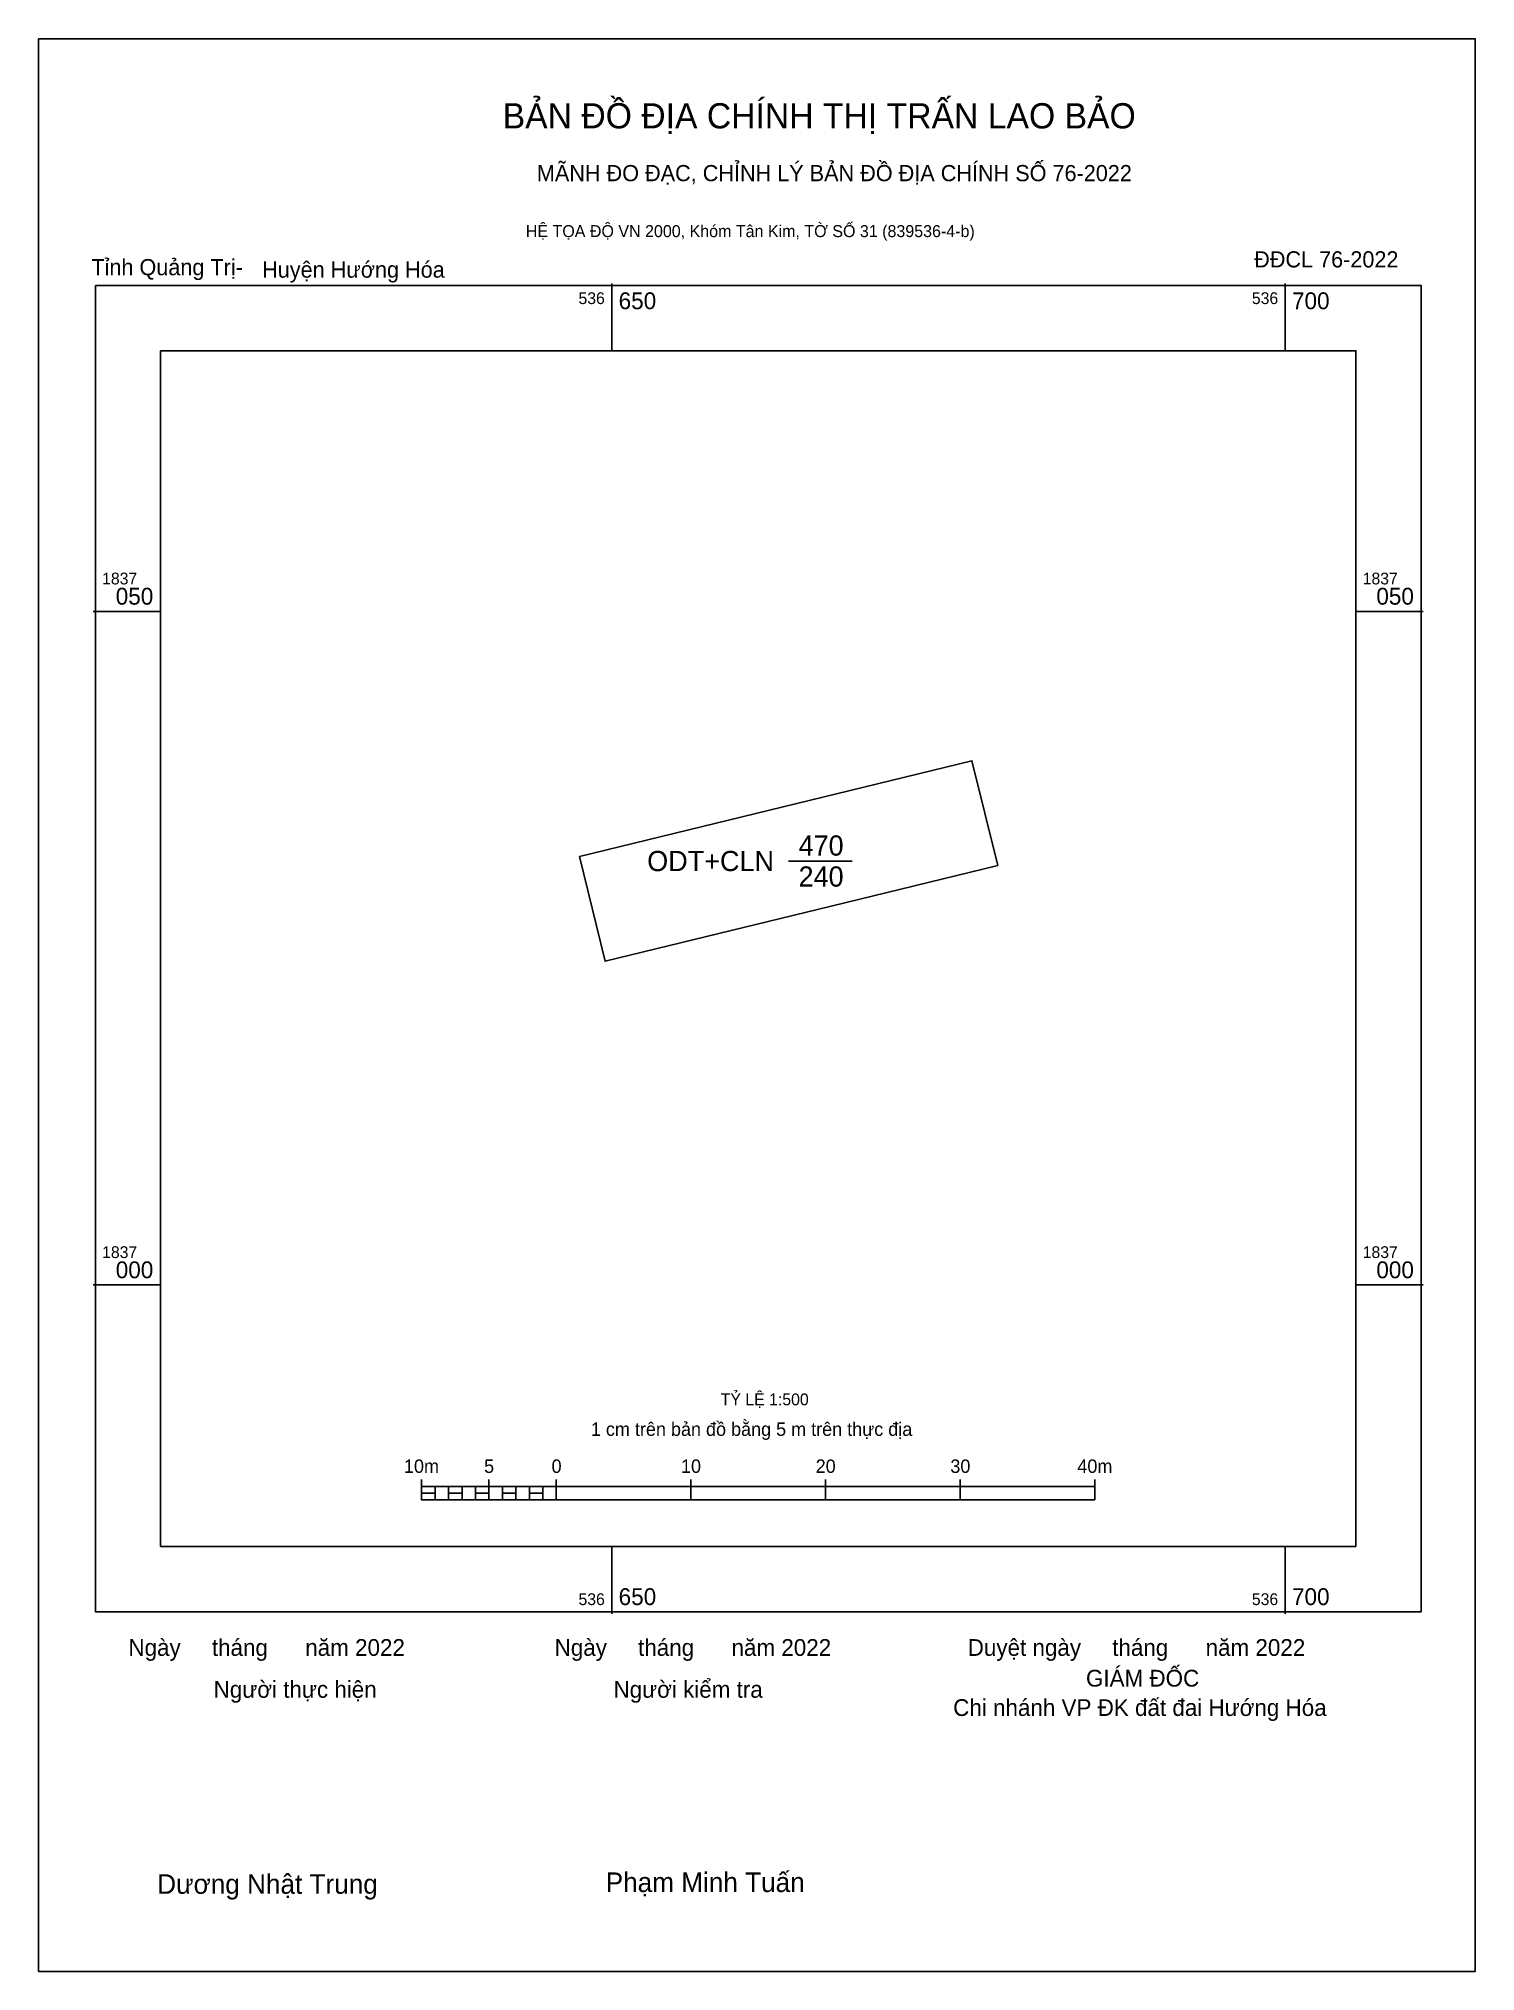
# Model space of a CAD drawing. Extents: x 536607 to 536714, y 1836949 to 1837093.
import ezdxf

# ---------------------------------------------------------------- set-up
doc = ezdxf.new("R2010")
doc.units = 0
for name, color, linetype in [('Level 10', 7, 'Continuous'), ('Level 13', 7, 'Continuous'), ('Level 15', 7, 'Continuous'), ('Level 27', 7, 'Continuous'), ('Level 6', 7, 'Continuous'), ('Level 62', 7, 'Continuous'), ('Level 63', 7, 'Continuous'), ('Level 9', 7, 'Continuous')]:
    doc.layers.add(name, color=color, linetype=linetype)

msp = doc.modelspace()

# ---------------------------------------------------------------- linework, layer by layer
at = {"layer": 'Level 10'}
msp.add_line((536663.12, 1837031.47), (536667.84, 1837031.47), dxfattribs=at)
msp.add_lwpolyline([(536647.59, 1837031.8), (536676.73, 1837038.91), (536678.65, 1837031.14), (536666.28, 1837028.12), (536649.5, 1837024.03)], close=True, dxfattribs=at)
at = {"layer": 'Level 15'}
msp.add_lwpolyline([(536607.43, 1837092.51), (536714.11, 1837092.51), (536714.11, 1836949.05), (536607.43, 1836949.05)], close=True, dxfattribs=at)
at = {"layer": 'Level 27'}
for p, q in [((536647.59, 1837031.8), (536647.59, 1837031.8)), ((536666.28, 1837028.12), (536666.28, 1837028.12)), ((536649.5, 1837024.03), (536649.5, 1837024.03)), ((536649.5, 1837024.03), (536649.5, 1837024.03))]:
    msp.add_line(p, q, dxfattribs=at)
at = {"layer": 'Level 62'}
msp.add_lwpolyline([(536616.49, 1837069.34), (536705.25, 1837069.34), (536705.25, 1836980.59), (536616.49, 1836980.59)], close=True, dxfattribs=at)
at = {"layer": 'Level 63'}
for p, q in [((536650, 1837074.34), (536650, 1837069.34)), ((536700, 1837074.34), (536700, 1837069.34)), ((536611.49, 1837050), (536616.49, 1837050)), ((536705.25, 1837050), (536710.25, 1837050)), ((536611.49, 1837000), (536616.49, 1837000)), ((536705.25, 1837000), (536710.25, 1837000)), ((536635.87, 1836985.55), (536635.87, 1836984.05)), ((536635.87, 1836985.05), (536685.87, 1836985.05)), ((536636.87, 1836985.05), (536636.87, 1836984.05)), ((536637.87, 1836985.05), (536637.87, 1836984.05)), ((536638.87, 1836985.05), (536638.87, 1836984.05)), ((536639.87, 1836985.05), (536639.87, 1836984.05)), ((536640.87, 1836985.55), (536640.87, 1836984.05)), ((536640.87, 1836985.05), (536640.87, 1836984.05)), ((536641.87, 1836985.05), (536641.87, 1836984.05)), ((536642.87, 1836985.05), (536642.87, 1836984.05)), ((536643.87, 1836985.05), (536643.87, 1836984.05)), ((536644.87, 1836985.05), (536644.87, 1836984.05)), ((536645.87, 1836985.55), (536645.87, 1836984.05)), ((536645.87, 1836985.05), (536645.87, 1836984.05)), ((536655.87, 1836985.55), (536655.87, 1836984.05)), ((536665.87, 1836985.55), (536665.87, 1836984.05)), ((536675.87, 1836985.55), (536675.87, 1836984.05)), ((536685.87, 1836985.55), (536685.87, 1836984.05)), ((536635.87, 1836984.05), (536685.87, 1836984.05)), ((536650, 1836980.59), (536650, 1836975.59)), ((536700, 1836980.59), (536700, 1836975.59))]:
    msp.add_line(p, q, dxfattribs=at)
for points in [[(536611.65, 1837074.18), (536710.09, 1837074.18), (536710.09, 1836975.74), (536611.65, 1836975.74)], [(536635.87, 1836984.55), (536636.87, 1836984.55), (536636.87, 1836984.05), (536635.87, 1836984.05)], [(536635.87, 1836984.55), (536636.87, 1836984.55), (536636.87, 1836984.05), (536635.87, 1836984.05)], [(536637.87, 1836984.55), (536638.87, 1836984.55), (536638.87, 1836984.05), (536637.87, 1836984.05)], [(536639.87, 1836984.55), (536640.87, 1836984.55), (536640.87, 1836984.05), (536639.87, 1836984.05)], [(536641.87, 1836984.55), (536642.87, 1836984.55), (536642.87, 1836984.05), (536641.87, 1836984.05)], [(536643.87, 1836984.55), (536644.87, 1836984.55), (536644.87, 1836984.05), (536643.87, 1836984.05)]]:
    msp.add_lwpolyline(points, close=True, dxfattribs=at)

# ---------------------------------------------------------------- texts
at = {"layer": 'Level 13'}
for s, p in [('470', (536663.86, 1837031.87)), ('ODT+CLN', (536652.62, 1837030.72)), ('240', (536663.86, 1837029.57))]:
    msp.add_text(s, height=1.5, dxfattribs=at).set_placement(p)
at = {"layer": 'Level 6'}
msp.add_text('TỶ LỆ 1:500', height=0.879, dxfattribs=at).set_placement((536658.08, 1836991.07))
at = {"layer": 'Level 63'}
for s, height, p in [('BẢN ĐỒ ĐỊA CHÍNH THỊ TRẤN LAO BẢO', 1.8718, (536641.89, 1837085.85)), ('MÃNH ĐO ĐẠC, CHỈNH LÝ BẢN ĐỒ ĐỊA CHÍNH SỐ 76-2022', 1.2011, (536644.43, 1837081.93)), ('HỆ TỌA ĐỘ VN 2000, Khóm Tân Kim, TỜ SỐ 31 (839536-4-b)', 0.8891, (536643.61, 1837077.78)), ('536', 0.875, (536647.52, 1837072.81)), ('650', 1.25, (536650.5, 1837072.43)), ('536', 0.875, (536697.52, 1837072.81)), ('700', 1.25, (536700.5, 1837072.43)), ('1837', 0.875, (536612.15, 1837052)), ('1837', 0.875, (536705.75, 1837052)), ('050', 1.25, (536613.16, 1837050.5)), ('050', 1.25, (536706.76, 1837050.5)), ('1837', 0.875, (536612.15, 1837002)), ('000', 1.25, (536613.16, 1837000.5)), ('1837', 0.875, (536705.75, 1837002)), ('000', 1.25, (536706.76, 1837000.5)), ('1 cm trên bản đồ bằng 5 m trên thực địa', 1, (536648.44, 1836988.8)), ('10m', 1, (536634.56, 1836986.05)), ('5', 1, (536640.51, 1836986.05)), ('0', 1, (536645.52, 1836986.05)), ('10', 1, (536655.13, 1836986.05)), ('20', 1, (536665.13, 1836986.05)), ('30', 1, (536675.13, 1836986.05)), ('40m', 1, (536684.56, 1836986.05)), ('650', 1.25, (536650.5, 1836976.24)), ('700', 1.25, (536700.5, 1836976.24)), ('536', 0.875, (536647.52, 1836976.24)), ('536', 0.875, (536697.52, 1836976.24)), ('Ngày     tháng      năm 2022', 1.2442, (536614.1, 1836972.47)), ('Ngày     tháng      năm 2022', 1.2442, (536645.75, 1836972.47)), ('Duyệt ngày     tháng      năm 2022', 1.2442, (536676.42, 1836972.47)), ('GIÁM ĐỐC', 1.244, (536685.2, 1836970.19)), ('Người thực hiện', 1.2442, (536620.43, 1836969.36)), ('Người kiểm tra', 1.2442, (536650.12, 1836969.36)), ('Chi nhánh VP ĐK đất đai Hướng Hóa', 1.2442, (536675.34, 1836968.01)), ('Dương Nhật Trung', 1.4512, (536616.24, 1836954.81)), ('Phạm Minh Tuấn', 1.4512, (536649.54, 1836954.94))]:
    msp.add_text(s, height=height, dxfattribs=at).set_placement(p)
at = {"layer": 'Level 9'}
for s, p in [('Tỉnh Quảng Trị-', (536611.35, 1837074.95)), ('ĐĐCL 76-2022', (536697.69, 1837075.53)), ('Huyện Hướng Hóa', (536624.03, 1837074.77))]:
    msp.add_text(s, height=1.2011, dxfattribs=at).set_placement(p)

doc.saveas('drawing.dxf')
